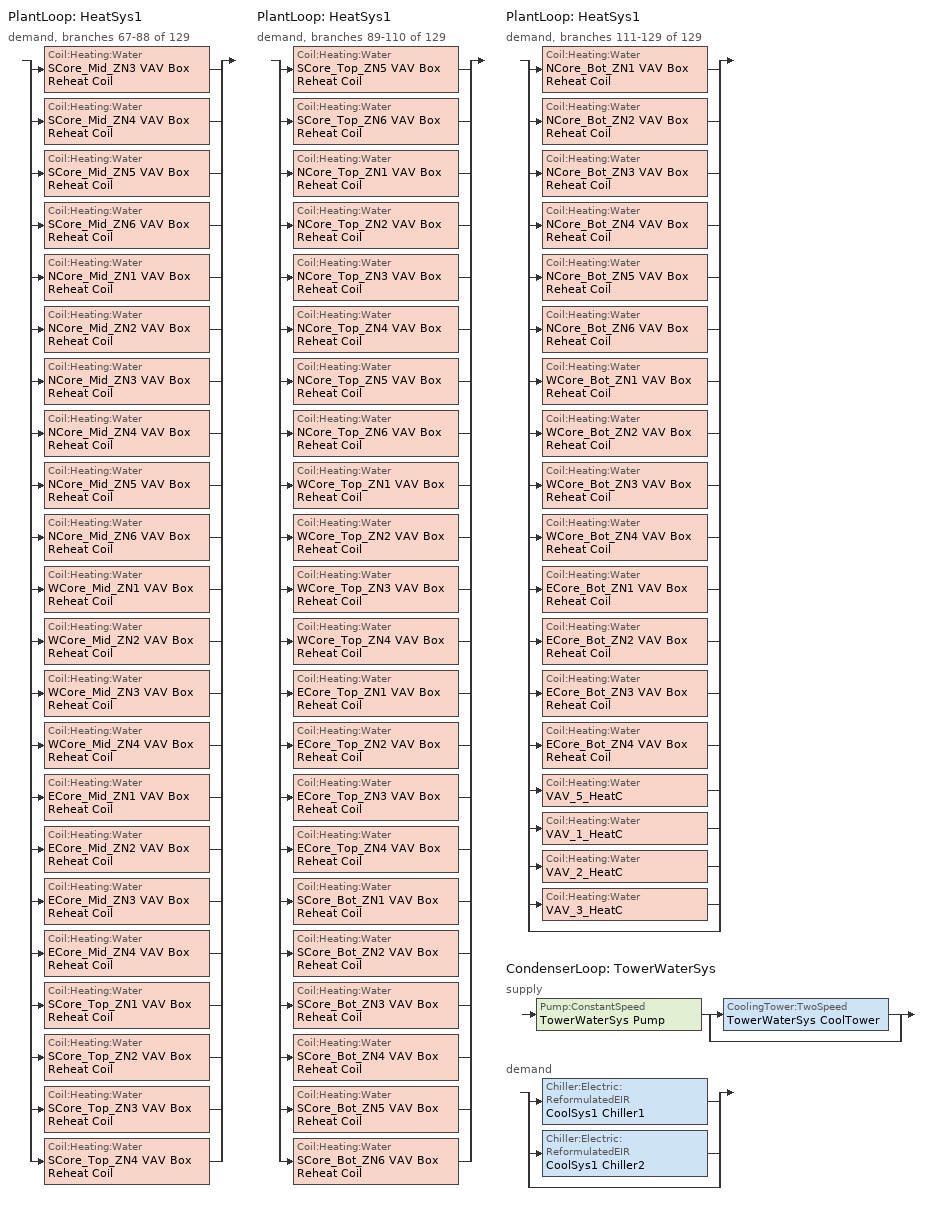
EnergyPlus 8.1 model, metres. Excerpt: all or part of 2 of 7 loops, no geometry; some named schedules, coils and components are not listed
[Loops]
PlantLoop 'HeatSys1'
 demand, branches 67-88 of 129: split
  | Coil:Heating:Water 'SCore_Mid_ZN3 VAV Box Reheat Coil'
  | Coil:Heating:Water 'SCore_Mid_ZN4 VAV Box Reheat Coil'
  | Coil:Heating:Water 'SCore_Mid_ZN5 VAV Box Reheat Coil'
  | Coil:Heating:Water 'SCore_Mid_ZN6 VAV Box Reheat Coil'
  | Coil:Heating:Water 'NCore_Mid_ZN1 VAV Box Reheat Coil'
  | Coil:Heating:Water 'NCore_Mid_ZN2 VAV Box Reheat Coil'
  | Coil:Heating:Water 'NCore_Mid_ZN3 VAV Box Reheat Coil'
  | Coil:Heating:Water 'NCore_Mid_ZN4 VAV Box Reheat Coil'
  | Coil:Heating:Water 'NCore_Mid_ZN5 VAV Box Reheat Coil'
  | Coil:Heating:Water 'NCore_Mid_ZN6 VAV Box Reheat Coil'
  | Coil:Heating:Water 'WCore_Mid_ZN1 VAV Box Reheat Coil'
  | Coil:Heating:Water 'WCore_Mid_ZN2 VAV Box Reheat Coil'
  | Coil:Heating:Water 'WCore_Mid_ZN3 VAV Box Reheat Coil'
  | Coil:Heating:Water 'WCore_Mid_ZN4 VAV Box Reheat Coil'
  | Coil:Heating:Water 'ECore_Mid_ZN1 VAV Box Reheat Coil'
  | Coil:Heating:Water 'ECore_Mid_ZN2 VAV Box Reheat Coil'
  | Coil:Heating:Water 'ECore_Mid_ZN3 VAV Box Reheat Coil'
  | Coil:Heating:Water 'ECore_Mid_ZN4 VAV Box Reheat Coil'
  | Coil:Heating:Water 'SCore_Top_ZN1 VAV Box Reheat Coil'
  | Coil:Heating:Water 'SCore_Top_ZN2 VAV Box Reheat Coil'
  | Coil:Heating:Water 'SCore_Top_ZN3 VAV Box Reheat Coil'
  | Coil:Heating:Water 'SCore_Top_ZN4 VAV Box Reheat Coil'
PlantLoop 'HeatSys1'
 demand, branches 89-110 of 129: split
  | Coil:Heating:Water 'SCore_Top_ZN5 VAV Box Reheat Coil'
  | Coil:Heating:Water 'SCore_Top_ZN6 VAV Box Reheat Coil'
  | Coil:Heating:Water 'NCore_Top_ZN1 VAV Box Reheat Coil'
  | Coil:Heating:Water 'NCore_Top_ZN2 VAV Box Reheat Coil'
  | Coil:Heating:Water 'NCore_Top_ZN3 VAV Box Reheat Coil'
  | Coil:Heating:Water 'NCore_Top_ZN4 VAV Box Reheat Coil'
  | Coil:Heating:Water 'NCore_Top_ZN5 VAV Box Reheat Coil'
  | Coil:Heating:Water 'NCore_Top_ZN6 VAV Box Reheat Coil'
  | Coil:Heating:Water 'WCore_Top_ZN1 VAV Box Reheat Coil'
  | Coil:Heating:Water 'WCore_Top_ZN2 VAV Box Reheat Coil'
  | Coil:Heating:Water 'WCore_Top_ZN3 VAV Box Reheat Coil'
  | Coil:Heating:Water 'WCore_Top_ZN4 VAV Box Reheat Coil'
  | Coil:Heating:Water 'ECore_Top_ZN1 VAV Box Reheat Coil'
  | Coil:Heating:Water 'ECore_Top_ZN2 VAV Box Reheat Coil'
  | Coil:Heating:Water 'ECore_Top_ZN3 VAV Box Reheat Coil'
  | Coil:Heating:Water 'ECore_Top_ZN4 VAV Box Reheat Coil'
  | Coil:Heating:Water 'SCore_Bot_ZN1 VAV Box Reheat Coil'
  | Coil:Heating:Water 'SCore_Bot_ZN2 VAV Box Reheat Coil'
  | Coil:Heating:Water 'SCore_Bot_ZN3 VAV Box Reheat Coil'
  | Coil:Heating:Water 'SCore_Bot_ZN4 VAV Box Reheat Coil'
  | Coil:Heating:Water 'SCore_Bot_ZN5 VAV Box Reheat Coil'
  | Coil:Heating:Water 'SCore_Bot_ZN6 VAV Box Reheat Coil'
PlantLoop 'HeatSys1'
 demand, branches 111-129 of 129: split
  | Coil:Heating:Water 'NCore_Bot_ZN1 VAV Box Reheat Coil'
  | Coil:Heating:Water 'NCore_Bot_ZN2 VAV Box Reheat Coil'
  | Coil:Heating:Water 'NCore_Bot_ZN3 VAV Box Reheat Coil'
  | Coil:Heating:Water 'NCore_Bot_ZN4 VAV Box Reheat Coil'
  | Coil:Heating:Water 'NCore_Bot_ZN5 VAV Box Reheat Coil'
  | Coil:Heating:Water 'NCore_Bot_ZN6 VAV Box Reheat Coil'
  | Coil:Heating:Water 'WCore_Bot_ZN1 VAV Box Reheat Coil'
  | Coil:Heating:Water 'WCore_Bot_ZN2 VAV Box Reheat Coil'
  | Coil:Heating:Water 'WCore_Bot_ZN3 VAV Box Reheat Coil'
  | Coil:Heating:Water 'WCore_Bot_ZN4 VAV Box Reheat Coil'
  | Coil:Heating:Water 'ECore_Bot_ZN1 VAV Box Reheat Coil'
  | Coil:Heating:Water 'ECore_Bot_ZN2 VAV Box Reheat Coil'
  | Coil:Heating:Water 'ECore_Bot_ZN3 VAV Box Reheat Coil'
  | Coil:Heating:Water 'ECore_Bot_ZN4 VAV Box Reheat Coil'
  | Coil:Heating:Water 'VAV_5_HeatC'
  | Coil:Heating:Water 'VAV_1_HeatC'
  | Coil:Heating:Water 'VAV_2_HeatC'
  | Coil:Heating:Water 'VAV_3_HeatC'
  | bypass
CondenserLoop 'TowerWaterSys'
 supply: Pump:ConstantSpeed 'TowerWaterSys Pump' > split
  | CoolingTower:TwoSpeed 'TowerWaterSys CoolTower'
  | bypass
 demand: split
  | Chiller:Electric:ReformulatedEIR 'CoolSys1 Chiller1'
  | Chiller:Electric:ReformulatedEIR 'CoolSys1 Chiller2'
  | bypass
[SurfaceProperty:SolarIncidentInside]
Name | Surface | Construction | Inside Surface Incident Sun Solar Radiation Schedule
WExt_Mid_ZN4_IntWallE_SolarIncident | WExt_Mid_ZN4_IntWallE | int_wall | WExt_IntWallE_SolRadSched
WExt_Mid_ZN4_floor_SolarIncident | WExt_Mid_ZN4_floor | int_slab_floor | WExt_Floor_SolRadSched
WExt_Mid_ZN4_wall_SolarIncident | WExt_Mid_ZN4_wall | T24NRWallMetalFrame | WExt_Wall_SolRadSched
WExt_Mid_ZN3_ceiling_SolarIncident | WExt_Mid_ZN3_ceiling | DropCeiling | WExt_Ceiling_SolRadSched
WExt_Mid_ZN3_IntWallS_SolarIncident | WExt_Mid_ZN3_IntWallS | int_wall | WExt_IntWallS_SolRadSched
WExt_Mid_ZN3_IntWallN_SolarIncident | WExt_Mid_ZN3_IntWallN | int_wall | WExt_IntWallN_SolRadSched
WExt_Mid_ZN3_IntWallE_SolarIncident | WExt_Mid_ZN3_IntWallE | int_wall | WExt_IntWallE_SolRadSched
WExt_Mid_ZN3_floor_SolarIncident | WExt_Mid_ZN3_floor | int_slab_floor | WExt_Floor_SolRadSched
WExt_Mid_ZN3_wall_SolarIncident | WExt_Mid_ZN3_wall | T24NRWallMetalFrame | WExt_Wall_SolRadSched
WExt_Mid_ZN2_ceiling_SolarIncident | WExt_Mid_ZN2_ceiling | DropCeiling | WExt_Ceiling_SolRadSched
WExt_Mid_ZN2_IntWallS_SolarIncident | WExt_Mid_ZN2_IntWallS | int_wall | WExt_IntWallS_SolRadSched
WExt_Mid_ZN2_IntWallN_SolarIncident | WExt_Mid_ZN2_IntWallN | int_wall | WExt_IntWallN_SolRadSched
WExt_Mid_ZN2_IntWallE_SolarIncident | WExt_Mid_ZN2_IntWallE | int_wall | WExt_IntWallE_SolRadSched
WExt_Mid_ZN2_floor_SolarIncident | WExt_Mid_ZN2_floor | int_slab_floor | WExt_Floor_SolRadSched
WExt_Mid_ZN2_wall_SolarIncident | WExt_Mid_ZN2_wall | T24NRWallMetalFrame | WExt_Wall_SolRadSched
NCore_Mid_ZN4_floor_SolarIncident | NCore_Mid_ZN4_floor | int_slab_floor | NCore_Floor_SolRadSched
NCore_Mid_ZN4_ceiling_SolarIncident | NCore_Mid_ZN4_ceiling | DropCeiling | NCore_Ceiling_SolRadSched
NCore_Mid_ZN4_IntWallN_SolarIncident | NCore_Mid_ZN4_IntWallN | int_wall | NCore_IntWallN_SolRadSched
NCore_Mid_ZN4_IntWallE_SolarIncident | NCore_Mid_ZN4_IntWallE | int_wall | NCore_IntWallE_SolRadSched
NCore_Mid_ZN4_IntWallS_SolarIncident | NCore_Mid_ZN4_IntWallS | int_wall | NCore_IntWallS_SolRadSched
NCore_Mid_ZN4_IntWallW_SolarIncident | NCore_Mid_ZN4_IntWallW | int_wall | NCore_IntWallW_SolRadSched
NExt_Mid_ZN4_ceiling_SolarIncident | NExt_Mid_ZN4_ceiling | DropCeiling | NExt_Ceiling_SolRadSched
NExt_Mid_ZN4_IntWallW_SolarIncident | NExt_Mid_ZN4_IntWallW | int_wall | NExt_IntWallW_SolRadSched
NExt_Mid_ZN4_IntWallE_SolarIncident | NExt_Mid_ZN4_IntWallE | int_wall | NExt_IntWallE_SolRadSched
NExt_Mid_ZN4_IntWallS_SolarIncident | NExt_Mid_ZN4_IntWallS | int_wall | NExt_IntWallS_SolRadSched
NExt_Mid_ZN4_floor_SolarIncident | NExt_Mid_ZN4_floor | int_slab_floor | NExt_Floor_SolRadSched
NExt_Mid_ZN4_wall_SolarIncident | NExt_Mid_ZN4_wall | T24NRWallMetalFrame | NExt_Wall_SolRadSched
NCore_Mid_ZN3_floor_SolarIncident | NCore_Mid_ZN3_floor | int_slab_floor | NCore_Floor_SolRadSched
NCore_Mid_ZN3_ceiling_SolarIncident | NCore_Mid_ZN3_ceiling | DropCeiling | NCore_Ceiling_SolRadSched
NCore_Mid_ZN3_IntWallN_SolarIncident | NCore_Mid_ZN3_IntWallN | int_wall | NCore_IntWallN_SolRadSched
NCore_Mid_ZN3_IntWallE_SolarIncident | NCore_Mid_ZN3_IntWallE | int_wall | NCore_IntWallE_SolRadSched
NCore_Mid_ZN3_IntWallS_SolarIncident | NCore_Mid_ZN3_IntWallS | int_wall | NCore_IntWallS_SolRadSched
NCore_Mid_ZN3_IntWallW_SolarIncident | NCore_Mid_ZN3_IntWallW | int_wall | NCore_IntWallW_SolRadSched
NExt_Mid_ZN2_ceiling_SolarIncident | NExt_Mid_ZN2_ceiling | DropCeiling | NExt_Ceiling_SolRadSched
NExt_Mid_ZN2_IntWallW_SolarIncident | NExt_Mid_ZN2_IntWallW | int_wall | NExt_IntWallW_SolRadSched
NExt_Mid_ZN2_IntWallE_SolarIncident | NExt_Mid_ZN2_IntWallE | int_wall | NExt_IntWallE_SolRadSched
NExt_Mid_ZN2_IntWallS_SolarIncident | NExt_Mid_ZN2_IntWallS | int_wall | NExt_IntWallS_SolRadSched
NExt_Mid_ZN2_floor_SolarIncident | NExt_Mid_ZN2_floor | int_slab_floor | NExt_Floor_SolRadSched
NExt_Mid_ZN2_wall_SolarIncident | NExt_Mid_ZN2_wall | T24NRWallMetalFrame | NExt_Wall_SolRadSched
NCore_Mid_ZN6_floor_SolarIncident | NCore_Mid_ZN6_floor | int_slab_floor | NCore_Floor_SolRadSched
NCore_Mid_ZN6_ceiling_SolarIncident | NCore_Mid_ZN6_ceiling | DropCeiling | NCore_Ceiling_SolRadSched
NCore_Mid_ZN6_IntWallN_SolarIncident | NCore_Mid_ZN6_IntWallN | int_wall | NCore_IntWallN_SolRadSched
NCore_Mid_ZN6_IntWallE_SolarIncident | NCore_Mid_ZN6_IntWallE | int_wall | NCore_IntWallE_SolRadSched
NCore_Mid_ZN6_IntWallS_SolarIncident | NCore_Mid_ZN6_IntWallS | int_wall | NCore_IntWallS_SolRadSched
NCore_Mid_ZN6_IntWallW_SolarIncident | NCore_Mid_ZN6_IntWallW | int_wall | NCore_IntWallW_SolRadSched
NCore_Mid_ZN2_floor_SolarIncident | NCore_Mid_ZN2_floor | int_slab_floor | NCore_Floor_SolRadSched
NCore_Mid_ZN2_ceiling_SolarIncident | NCore_Mid_ZN2_ceiling | DropCeiling | NCore_Ceiling_SolRadSched
NCore_Mid_ZN2_IntWallN_SolarIncident | NCore_Mid_ZN2_IntWallN | int_wall | NCore_IntWallN_SolRadSched
NCore_Mid_ZN2_IntWallE_SolarIncident | NCore_Mid_ZN2_IntWallE | int_wall | NCore_IntWallE_SolRadSched
NCore_Mid_ZN2_IntWallS_SolarIncident | NCore_Mid_ZN2_IntWallS | int_wall | NCore_IntWallS_SolRadSched
NCore_Mid_ZN2_IntWallW_SolarIncident | NCore_Mid_ZN2_IntWallW | int_wall | NCore_IntWallW_SolRadSched
NCore_Mid_ZN1_floor_SolarIncident | NCore_Mid_ZN1_floor | int_slab_floor | NCore_Floor_SolRadSched
NCore_Mid_ZN1_ceiling_SolarIncident | NCore_Mid_ZN1_ceiling | DropCeiling | NCore_Ceiling_SolRadSched
NCore_Mid_ZN1_IntWallN_SolarIncident | NCore_Mid_ZN1_IntWallN | int_wall | NCore_IntWallN_SolRadSched
NCore_Mid_ZN1_IntWallE_SolarIncident | NCore_Mid_ZN1_IntWallE | int_wall | NCore_IntWallE_SolRadSched
NCore_Mid_ZN1_IntWallS_SolarIncident | NCore_Mid_ZN1_IntWallS | int_wall | NCore_IntWallS_SolRadSched
NCore_Mid_ZN1_IntWallW_SolarIncident | NCore_Mid_ZN1_IntWallW | int_wall | NCore_IntWallW_SolRadSched
NCore_Mid_ZN5_floor_SolarIncident | NCore_Mid_ZN5_floor | int_slab_floor | NCore_Floor_SolRadSched
NCore_Mid_ZN5_ceiling_SolarIncident | NCore_Mid_ZN5_ceiling | DropCeiling | NCore_Ceiling_SolRadSched
NCore_Mid_ZN5_IntWallN_SolarIncident | NCore_Mid_ZN5_IntWallN | int_wall | NCore_IntWallN_SolRadSched
NCore_Mid_ZN5_IntWallE_SolarIncident | NCore_Mid_ZN5_IntWallE | int_wall | NCore_IntWallE_SolRadSched
NCore_Mid_ZN5_IntWallS_SolarIncident | NCore_Mid_ZN5_IntWallS | int_wall | NCore_IntWallS_SolRadSched
NCore_Mid_ZN5_IntWallW_SolarIncident | NCore_Mid_ZN5_IntWallW | int_wall | NCore_IntWallW_SolRadSched
NExt_Mid_ZN3_ceiling_SolarIncident | NExt_Mid_ZN3_ceiling | DropCeiling | NExt_Ceiling_SolRadSched
NExt_Mid_ZN3_IntWallW_SolarIncident | NExt_Mid_ZN3_IntWallW | int_wall | NExt_IntWallW_SolRadSched
NExt_Mid_ZN3_IntWallE_SolarIncident | NExt_Mid_ZN3_IntWallE | int_wall | NExt_IntWallE_SolRadSched
NExt_Mid_ZN3_IntWallS_SolarIncident | NExt_Mid_ZN3_IntWallS | int_wall | NExt_IntWallS_SolRadSched
NExt_Mid_ZN3_floor_SolarIncident | NExt_Mid_ZN3_floor | int_slab_floor | NExt_Floor_SolRadSched
NExt_Mid_ZN3_wall_SolarIncident | NExt_Mid_ZN3_wall | T24NRWallMetalFrame | NExt_Wall_SolRadSched
NExt_Mid_ZN5_ceiling_SolarIncident | NExt_Mid_ZN5_ceiling | DropCeiling | NExt_Ceiling_SolRadSched
NExt_Mid_ZN5_IntWallW_SolarIncident | NExt_Mid_ZN5_IntWallW | int_wall | NExt_IntWallW_SolRadSched
NExt_Mid_ZN5_IntWallE_SolarIncident | NExt_Mid_ZN5_IntWallE | int_wall | NExt_IntWallE_SolRadSched
NExt_Mid_ZN5_IntWallS_SolarIncident | NExt_Mid_ZN5_IntWallS | int_wall | NExt_IntWallS_SolRadSched
NExt_Mid_ZN5_floor_SolarIncident | NExt_Mid_ZN5_floor | int_slab_floor | NExt_Floor_SolRadSched
NExt_Mid_ZN5_wall_SolarIncident | NExt_Mid_ZN5_wall | T24NRWallMetalFrame | NExt_Wall_SolRadSched
NExt_Mid_ZN6_ceiling_SolarIncident | NExt_Mid_ZN6_ceiling | DropCeiling | NExt_Ceiling_SolRadSched
NExt_Mid_ZN6_IntWallW_SolarIncident | NExt_Mid_ZN6_IntWallW | int_wall | NExt_IntWallW_SolRadSched
NExt_Mid_ZN6_IntWallE_SolarIncident | NExt_Mid_ZN6_IntWallE | int_wall | NExt_IntWallE_SolRadSched
NExt_Mid_ZN6_IntWallS_SolarIncident | NExt_Mid_ZN6_IntWallS | int_wall | NExt_IntWallS_SolRadSched
NExt_Mid_ZN6_floor_SolarIncident | NExt_Mid_ZN6_floor | int_slab_floor | NExt_Floor_SolRadSched
NExt_Mid_ZN6_wall_SolarIncident | NExt_Mid_ZN6_wall | T24NRWallMetalFrame | NExt_Wall_SolRadSched
NExt_Mid_ZN1_ceiling_SolarIncident | NExt_Mid_ZN1_ceiling | DropCeiling | NExt_Ceiling_SolRadSched
NExt_Mid_ZN1_IntWallW_SolarIncident | NExt_Mid_ZN1_IntWallW | int_wall | NExt_IntWallW_SolRadSched
NExt_Mid_ZN1_IntWallE_SolarIncident | NExt_Mid_ZN1_IntWallE | int_wall | NExt_IntWallE_SolRadSched
NExt_Mid_ZN1_IntWallS_SolarIncident | NExt_Mid_ZN1_IntWallS | int_wall | NExt_IntWallS_SolRadSched
NExt_Mid_ZN1_floor_SolarIncident | NExt_Mid_ZN1_floor | int_slab_floor | NExt_Floor_SolRadSched
NExt_Mid_ZN1_wall_SolarIncident | NExt_Mid_ZN1_wall | T24NRWallMetalFrame | NExt_Wall_SolRadSched
WExt_Bot_ZN1_ceiling_SolarIncident | WExt_Bot_ZN1_ceiling | DropCeiling | WExt_Ceiling_SolRadSched
WExt_Bot_ZN1_IntWallS_SolarIncident | WExt_Bot_ZN1_IntWallS | int_wall | WExt_IntWallS_SolRadSched
WExt_Bot_ZN1_IntWallN_SolarIncident | WExt_Bot_ZN1_IntWallN | int_wall | WExt_IntWallN_SolRadSched
WExt_Bot_ZN1_IntWallE_SolarIncident | WExt_Bot_ZN1_IntWallE | int_wall | WExt_IntWallE_SolRadSched
WExt_Bot_ZN1_floor_SolarIncident | WExt_Bot_ZN1_floor | int_slab_floor | WExt_Floor_SolRadSched
WExt_Bot_ZN1_wall_SolarIncident | WExt_Bot_ZN1_wall | T24NRWallMetalFrame | WExt_Wall_SolRadSched
WCore_Bot_ZN3_floor_SolarIncident | WCore_Bot_ZN3_floor | int_slab_floor | WCore_Floor_SolRadSched
WCore_Bot_ZN3_ceiling_SolarIncident | WCore_Bot_ZN3_ceiling | DropCeiling | WCore_Ceiling_SolRadSched
WCore_Bot_ZN3_IntWallW_SolarIncident | WCore_Bot_ZN3_IntWallW | int_wall | WCore_IntWallW_SolRadSched
WCore_Bot_ZN3_IntWallN_SolarIncident | WCore_Bot_ZN3_IntWallN | int_wall | WCore_IntWallN_SolRadSched
WCore_Bot_ZN3_IntWallE_SolarIncident | WCore_Bot_ZN3_IntWallE | int_wall | WCore_IntWallE_SolRadSched
WCore_Bot_ZN3_IntWallS_SolarIncident | WCore_Bot_ZN3_IntWallS | int_wall | WCore_IntWallS_SolRadSched
WCore_Bot_ZN1_floor_SolarIncident | WCore_Bot_ZN1_floor | int_slab_floor | WCore_Floor_SolRadSched
WCore_Bot_ZN1_ceiling_SolarIncident | WCore_Bot_ZN1_ceiling | DropCeiling | WCore_Ceiling_SolRadSched
WCore_Bot_ZN1_IntWallW_SolarIncident | WCore_Bot_ZN1_IntWallW | int_wall | WCore_IntWallW_SolRadSched
WCore_Bot_ZN1_IntWallN_SolarIncident | WCore_Bot_ZN1_IntWallN | int_wall | WCore_IntWallN_SolRadSched
WCore_Bot_ZN1_IntWallE_SolarIncident | WCore_Bot_ZN1_IntWallE | int_wall | WCore_IntWallE_SolRadSched
WCore_Bot_ZN1_IntWallS_SolarIncident | WCore_Bot_ZN1_IntWallS | int_wall | WCore_IntWallS_SolRadSched
ECore_Bot_ZN1_floor_SolarIncident | ECore_Bot_ZN1_floor | int_slab_floor | ECore_Floor_SolRadSched
ECore_Bot_ZN1_ceiling_SolarIncident | ECore_Bot_ZN1_ceiling | DropCeiling | ECore_Ceiling_SolRadSched
ECore_Bot_ZN1_IntWallE_SolarIncident | ECore_Bot_ZN1_IntWallE | int_wall | ECore_IntWallE_SolRadSched
ECore_Bot_ZN1_IntWallS_SolarIncident | ECore_Bot_ZN1_IntWallS | int_wall | ECore_IntWallS_SolRadSched
ECore_Bot_ZN1_IntWallW_SolarIncident | ECore_Bot_ZN1_IntWallW | int_wall | ECore_IntWallW_SolRadSched
ECore_Bot_ZN1_IntWallN_SolarIncident | ECore_Bot_ZN1_IntWallN | int_wall | ECore_IntWallN_SolRadSched
ECore_Bot_ZN4_floor_SolarIncident | ECore_Bot_ZN4_floor | int_slab_floor | ECore_Floor_SolRadSched
ECore_Bot_ZN4_ceiling_SolarIncident | ECore_Bot_ZN4_ceiling | DropCeiling | ECore_Ceiling_SolRadSched
ECore_Bot_ZN4_IntWallE_SolarIncident | ECore_Bot_ZN4_IntWallE | int_wall | ECore_IntWallE_SolRadSched
ECore_Bot_ZN4_IntWallS_SolarIncident | ECore_Bot_ZN4_IntWallS | int_wall | ECore_IntWallS_SolRadSched
ECore_Bot_ZN4_IntWallW_SolarIncident | ECore_Bot_ZN4_IntWallW | int_wall | ECore_IntWallW_SolRadSched
ECore_Bot_ZN4_IntWallN_SolarIncident | ECore_Bot_ZN4_IntWallN | int_wall | ECore_IntWallN_SolRadSched
EExt_Bot_ZN2_ceiling_SolarIncident | EExt_Bot_ZN2_ceiling | DropCeiling | EExt_Ceiling_SolRadSched
EExt_Bot_ZN2_IntWallN_SolarIncident | EExt_Bot_ZN2_IntWallN | int_wall | EExt_IntWallN_SolRadSched
EExt_Bot_ZN2_IntWallS_SolarIncident | EExt_Bot_ZN2_IntWallS | int_wall | EExt_IntWallS_SolRadSched
EExt_Bot_ZN2_IntWallW_SolarIncident | EExt_Bot_ZN2_IntWallW | int_wall | EExt_IntWallW_SolRadSched
EExt_Bot_ZN2_floor_SolarIncident | EExt_Bot_ZN2_floor | int_slab_floor | EExt_Floor_SolRadSched
EExt_Bot_ZN2_wall_SolarIncident | EExt_Bot_ZN2_wall | T24NRWallMetalFrame | EExt_Wall_SolRadSched
EExt_Bot_ZN4_ceiling_SolarIncident | EExt_Bot_ZN4_ceiling | DropCeiling | EExt_Ceiling_SolRadSched
EExt_Bot_ZN4_IntWallN_SolarIncident | EExt_Bot_ZN4_IntWallN | int_wall | EExt_IntWallN_SolRadSched
EExt_Bot_ZN4_IntWallS_SolarIncident | EExt_Bot_ZN4_IntWallS | int_wall | EExt_IntWallS_SolRadSched
EExt_Bot_ZN4_IntWallW_SolarIncident | EExt_Bot_ZN4_IntWallW | int_wall | EExt_IntWallW_SolRadSched
EExt_Bot_ZN4_floor_SolarIncident | EExt_Bot_ZN4_floor | int_slab_floor | EExt_Floor_SolRadSched
EExt_Bot_ZN4_wall_SolarIncident | EExt_Bot_ZN4_wall | T24NRWallMetalFrame | EExt_Wall_SolRadSched
EExt_Bot_ZN3_ceiling_SolarIncident | EExt_Bot_ZN3_ceiling | DropCeiling | EExt_Ceiling_SolRadSched
EExt_Bot_ZN3_IntWallN_SolarIncident | EExt_Bot_ZN3_IntWallN | int_wall | EExt_IntWallN_SolRadSched
EExt_Bot_ZN3_IntWallS_SolarIncident | EExt_Bot_ZN3_IntWallS | int_wall | EExt_IntWallS_SolRadSched
EExt_Bot_ZN3_IntWallW_SolarIncident | EExt_Bot_ZN3_IntWallW | int_wall | EExt_IntWallW_SolRadSched
EExt_Bot_ZN3_floor_SolarIncident | EExt_Bot_ZN3_floor | int_slab_floor | EExt_Floor_SolRadSched
EExt_Bot_ZN3_wall_SolarIncident | EExt_Bot_ZN3_wall | T24NRWallMetalFrame | EExt_Wall_SolRadSched
EExt_Bot_ZN1_ceiling_SolarIncident | EExt_Bot_ZN1_ceiling | DropCeiling | EExt_Ceiling_SolRadSched
EExt_Bot_ZN1_IntWallN_SolarIncident | EExt_Bot_ZN1_IntWallN | int_wall | EExt_IntWallN_SolRadSched
EExt_Bot_ZN1_IntWallS_SolarIncident | EExt_Bot_ZN1_IntWallS | int_wall | EExt_IntWallS_SolRadSched
EExt_Bot_ZN1_IntWallW_SolarIncident | EExt_Bot_ZN1_IntWallW | int_wall | EExt_IntWallW_SolRadSched
EExt_Bot_ZN1_floor_SolarIncident | EExt_Bot_ZN1_floor | int_slab_floor | EExt_Floor_SolRadSched
EExt_Bot_ZN1_wall_SolarIncident | EExt_Bot_ZN1_wall | T24NRWallMetalFrame | EExt_Wall_SolRadSched
SExt_Bot_ZN6_ceiling_SolarIncident | SExt_Bot_ZN6_ceiling | DropCeiling | SExt_Ceiling_SolRadSched
SExt_Bot_ZN6_IntWallE_SolarIncident | SExt_Bot_ZN6_IntWallE | int_wall | SExt_IntWallE_SolRadSched
SExt_Bot_ZN6_IntWallW_SolarIncident | SExt_Bot_ZN6_IntWallW | int_wall | SExt_IntWallW_SolRadSched
SExt_Bot_ZN6_IntWallN_SolarIncident | SExt_Bot_ZN6_IntWallN | int_wall | SExt_IntWallN_SolRadSched
SExt_Bot_ZN6_floor_SolarIncident | SExt_Bot_ZN6_floor | int_slab_floor | SExt_floor_SolRadSched
SExt_Bot_ZN6_wall_SolarIncident | SExt_Bot_ZN6_wall | T24NRWallMetalFrame | SExt_Wall_SolRadSched
SExt_Bot_ZN4_ceiling_SolarIncident | SExt_Bot_ZN4_ceiling | DropCeiling | SExt_Ceiling_SolRadSched
SExt_Bot_ZN4_IntWallE_SolarIncident | SExt_Bot_ZN4_IntWallE | int_wall | SExt_IntWallE_SolRadSched
SExt_Bot_ZN4_IntWallW_SolarIncident | SExt_Bot_ZN4_IntWallW | int_wall | SExt_IntWallW_SolRadSched
SExt_Bot_ZN4_IntWallN_SolarIncident | SExt_Bot_ZN4_IntWallN | int_wall | SExt_IntWallN_SolRadSched
SExt_Bot_ZN4_floor_SolarIncident | SExt_Bot_ZN4_floor | int_slab_floor | SExt_floor_SolRadSched
SExt_Bot_ZN4_wall_SolarIncident | SExt_Bot_ZN4_wall | T24NRWallMetalFrame | SExt_Wall_SolRadSched
SCore_Bot_ZN4_floor_SolarIncident | SCore_Bot_ZN4_floor | int_slab_floor | SCore_Floor_SolRadSched
SCore_Bot_ZN4_ceiling_SolarIncident | SCore_Bot_ZN4_ceiling | DropCeiling | SCore_Ceiling_SolRadSched
SCore_Bot_ZN4_IntWallS_SolarIncident | SCore_Bot_ZN4_IntWallS | int_wall | SCore_IntWallS_SolRadSched
SCore_Bot_ZN4_IntWallW_SolarIncident | SCore_Bot_ZN4_IntWallW | int_wall | SCore_IntWallW_SolRadSched
SCore_Bot_ZN4_IntWallN_SolarIncident | SCore_Bot_ZN4_IntWallN | int_wall | SCore_IntWallN_SolRadSched
SCore_Bot_ZN4_IntWallE_SolarIncident | SCore_Bot_ZN4_IntWallE | int_wall | SCore_IntWallE_SolRadSched
SCore_Bot_ZN2_floor_SolarIncident | SCore_Bot_ZN2_floor | int_slab_floor | SCore_Floor_SolRadSched
SCore_Bot_ZN2_ceiling_SolarIncident | SCore_Bot_ZN2_ceiling | DropCeiling | SCore_Ceiling_SolRadSched
SCore_Bot_ZN2_IntWallS_SolarIncident | SCore_Bot_ZN2_IntWallS | int_wall | SCore_IntWallS_SolRadSched
SCore_Bot_ZN2_IntWallW_SolarIncident | SCore_Bot_ZN2_IntWallW | int_wall | SCore_IntWallW_SolRadSched
SCore_Bot_ZN2_IntWallN_SolarIncident | SCore_Bot_ZN2_IntWallN | int_wall | SCore_IntWallN_SolRadSched
SCore_Bot_ZN2_IntWallE_SolarIncident | SCore_Bot_ZN2_IntWallE | int_wall | SCore_IntWallE_SolRadSched
SCore_Bot_ZN5_floor_SolarIncident | SCore_Bot_ZN5_floor | int_slab_floor | SCore_Floor_SolRadSched
SCore_Bot_ZN5_ceiling_SolarIncident | SCore_Bot_ZN5_ceiling | DropCeiling | SCore_Ceiling_SolRadSched
SCore_Bot_ZN5_IntWallS_SolarIncident | SCore_Bot_ZN5_IntWallS | int_wall | SCore_IntWallS_SolRadSched
SCore_Bot_ZN5_IntWallW_SolarIncident | SCore_Bot_ZN5_IntWallW | int_wall | SCore_IntWallW_SolRadSched
SCore_Bot_ZN5_IntWallN_SolarIncident | SCore_Bot_ZN5_IntWallN | int_wall | SCore_IntWallN_SolRadSched
SCore_Bot_ZN5_IntWallE_SolarIncident | SCore_Bot_ZN5_IntWallE | int_wall | SCore_IntWallE_SolRadSched
SCore_Bot_ZN3_floor_SolarIncident | SCore_Bot_ZN3_floor | int_slab_floor | SCore_Floor_SolRadSched
SCore_Bot_ZN3_ceiling_SolarIncident | SCore_Bot_ZN3_ceiling | DropCeiling | SCore_Ceiling_SolRadSched
SCore_Bot_ZN3_IntWallS_SolarIncident | SCore_Bot_ZN3_IntWallS | int_wall | SCore_IntWallS_SolRadSched
SCore_Bot_ZN3_IntWallW_SolarIncident | SCore_Bot_ZN3_IntWallW | int_wall | SCore_IntWallW_SolRadSched
SCore_Bot_ZN3_IntWallN_SolarIncident | SCore_Bot_ZN3_IntWallN | int_wall | SCore_IntWallN_SolRadSched
SCore_Bot_ZN3_IntWallE_SolarIncident | SCore_Bot_ZN3_IntWallE | int_wall | SCore_IntWallE_SolRadSched
SCore_Bot_ZN6_floor_SolarIncident | SCore_Bot_ZN6_floor | int_slab_floor | SCore_Floor_SolRadSched
SCore_Bot_ZN6_ceiling_SolarIncident | SCore_Bot_ZN6_ceiling | DropCeiling | SCore_Ceiling_SolRadSched
SCore_Bot_ZN6_IntWallS_SolarIncident | SCore_Bot_ZN6_IntWallS | int_wall | SCore_IntWallS_SolRadSched
SCore_Bot_ZN6_IntWallW_SolarIncident | SCore_Bot_ZN6_IntWallW | int_wall | SCore_IntWallW_SolRadSched
SCore_Bot_ZN6_IntWallN_SolarIncident | SCore_Bot_ZN6_IntWallN | int_wall | SCore_IntWallN_SolRadSched
SCore_Bot_ZN6_IntWallE_SolarIncident | SCore_Bot_ZN6_IntWallE | int_wall | SCore_IntWallE_SolRadSched
SExt_Bot_ZN3_ceiling_SolarIncident | SExt_Bot_ZN3_ceiling | DropCeiling | SExt_Ceiling_SolRadSched
SExt_Bot_ZN3_IntWallE_SolarIncident | SExt_Bot_ZN3_IntWallE | int_wall | SExt_IntWallE_SolRadSched
SExt_Bot_ZN3_IntWallW_SolarIncident | SExt_Bot_ZN3_IntWallW | int_wall | SExt_IntWallW_SolRadSched
SExt_Bot_ZN3_IntWallN_SolarIncident | SExt_Bot_ZN3_IntWallN | int_wall | SExt_IntWallN_SolRadSched
SExt_Bot_ZN3_floor_SolarIncident | SExt_Bot_ZN3_floor | int_slab_floor | SExt_floor_SolRadSched
SExt_Bot_ZN3_wall_SolarIncident | SExt_Bot_ZN3_wall | T24NRWallMetalFrame | SExt_Wall_SolRadSched
NExt_Bot_ZN5_ceiling_SolarIncident | NExt_Bot_ZN5_ceiling | DropCeiling | NExt_Ceiling_SolRadSched
NExt_Bot_ZN5_IntWallW_SolarIncident | NExt_Bot_ZN5_IntWallW | int_wall | NExt_IntWallW_SolRadSched
NExt_Bot_ZN5_IntWallE_SolarIncident | NExt_Bot_ZN5_IntWallE | int_wall | NExt_IntWallE_SolRadSched
NExt_Bot_ZN5_IntWallS_SolarIncident | NExt_Bot_ZN5_IntWallS | int_wall | NExt_IntWallS_SolRadSched
NExt_Bot_ZN5_floor_SolarIncident | NExt_Bot_ZN5_floor | int_slab_floor | NExt_Floor_SolRadSched
NExt_Bot_ZN5_wall_SolarIncident | NExt_Bot_ZN5_wall | T24NRWallMetalFrame | NExt_Wall_SolRadSched
NExt_Bot_ZN6_ceiling_SolarIncident | NExt_Bot_ZN6_ceiling | DropCeiling | NExt_Ceiling_SolRadSched
NExt_Bot_ZN6_IntWallW_SolarIncident | NExt_Bot_ZN6_IntWallW | int_wall | NExt_IntWallW_SolRadSched
NExt_Bot_ZN6_IntWallE_SolarIncident | NExt_Bot_ZN6_IntWallE | int_wall | NExt_IntWallE_SolRadSched
NExt_Bot_ZN6_IntWallS_SolarIncident | NExt_Bot_ZN6_IntWallS | int_wall | NExt_IntWallS_SolRadSched
NExt_Bot_ZN6_floor_SolarIncident | NExt_Bot_ZN6_floor | int_slab_floor | NExt_Floor_SolRadSched
NExt_Bot_ZN6_wall_SolarIncident | NExt_Bot_ZN6_wall | T24NRWallMetalFrame | NExt_Wall_SolRadSched
NExt_Bot_ZN1_ceiling_SolarIncident | NExt_Bot_ZN1_ceiling | DropCeiling | NExt_Ceiling_SolRadSched
NExt_Bot_ZN1_IntWallW_SolarIncident | NExt_Bot_ZN1_IntWallW | int_wall | NExt_IntWallW_SolRadSched
NExt_Bot_ZN1_IntWallE_SolarIncident | NExt_Bot_ZN1_IntWallE | int_wall | NExt_IntWallE_SolRadSched
NExt_Bot_ZN1_IntWallS_SolarIncident | NExt_Bot_ZN1_IntWallS | int_wall | NExt_IntWallS_SolRadSched
NExt_Bot_ZN1_floor_SolarIncident | NExt_Bot_ZN1_floor | int_slab_floor | NExt_Floor_SolRadSched
NExt_Bot_ZN1_wall_SolarIncident | NExt_Bot_ZN1_wall | T24NRWallMetalFrame | NExt_Wall_SolRadSched
NCore_Bot_ZN4_floor_SolarIncident | NCore_Bot_ZN4_floor | int_slab_floor | NCore_Floor_SolRadSched
NCore_Bot_ZN4_ceiling_SolarIncident | NCore_Bot_ZN4_ceiling | DropCeiling | NCore_Ceiling_SolRadSched
NCore_Bot_ZN4_IntWallN_SolarIncident | NCore_Bot_ZN4_IntWallN | int_wall | NCore_IntWallN_SolRadSched
NCore_Bot_ZN4_IntWallE_SolarIncident | NCore_Bot_ZN4_IntWallE | int_wall | NCore_IntWallE_SolRadSched
NCore_Bot_ZN4_IntWallS_SolarIncident | NCore_Bot_ZN4_IntWallS | int_wall | NCore_IntWallS_SolRadSched
NCore_Bot_ZN4_IntWallW_SolarIncident | NCore_Bot_ZN4_IntWallW | int_wall | NCore_IntWallW_SolRadSched
NExt_Bot_ZN4_ceiling_SolarIncident | NExt_Bot_ZN4_ceiling | DropCeiling | NExt_Ceiling_SolRadSched
NExt_Bot_ZN4_IntWallW_SolarIncident | NExt_Bot_ZN4_IntWallW | int_wall | NExt_IntWallW_SolRadSched
NExt_Bot_ZN4_IntWallE_SolarIncident | NExt_Bot_ZN4_IntWallE | int_wall | NExt_IntWallE_SolRadSched
NExt_Bot_ZN4_IntWallS_SolarIncident | NExt_Bot_ZN4_IntWallS | int_wall | NExt_IntWallS_SolRadSched
NExt_Bot_ZN4_floor_SolarIncident | NExt_Bot_ZN4_floor | int_slab_floor | NExt_Floor_SolRadSched
NExt_Bot_ZN4_wall_SolarIncident | NExt_Bot_ZN4_wall | T24NRWallMetalFrame | NExt_Wall_SolRadSched
SExt_Bot_ZN1_ceiling_SolarIncident | SExt_Bot_ZN1_ceiling | DropCeiling | SExt_Ceiling_SolRadSched
SExt_Bot_ZN1_IntWallE_SolarIncident | SExt_Bot_ZN1_IntWallE | int_wall | SExt_IntWallE_SolRadSched
SExt_Bot_ZN1_IntWallW_SolarIncident | SExt_Bot_ZN1_IntWallW | int_wall | SExt_IntWallW_SolRadSched
SExt_Bot_ZN1_IntWallN_SolarIncident | SExt_Bot_ZN1_IntWallN | int_wall | SExt_IntWallN_SolRadSched
SExt_Bot_ZN1_floor_SolarIncident | SExt_Bot_ZN1_floor | int_slab_floor | SExt_floor_SolRadSched
SExt_Bot_ZN1_wall_SolarIncident | SExt_Bot_ZN1_wall | T24NRWallMetalFrame | SExt_Wall_SolRadSched
NCore_Bot_ZN3_floor_SolarIncident | NCore_Bot_ZN3_floor | int_slab_floor | NCore_Floor_SolRadSched
NCore_Bot_ZN3_ceiling_SolarIncident | NCore_Bot_ZN3_ceiling | DropCeiling | NCore_Ceiling_SolRadSched
NCore_Bot_ZN3_IntWallN_SolarIncident | NCore_Bot_ZN3_IntWallN | int_wall | NCore_IntWallN_SolRadSched
NCore_Bot_ZN3_IntWallE_SolarIncident | NCore_Bot_ZN3_IntWallE | int_wall | NCore_IntWallE_SolRadSched
NCore_Bot_ZN3_IntWallS_SolarIncident | NCore_Bot_ZN3_IntWallS | int_wall | NCore_IntWallS_SolRadSched
NCore_Bot_ZN3_IntWallW_SolarIncident | NCore_Bot_ZN3_IntWallW | int_wall | NCore_IntWallW_SolRadSched
NExt_Bot_ZN2_ceiling_SolarIncident | NExt_Bot_ZN2_ceiling | DropCeiling | NExt_Ceiling_SolRadSched
NExt_Bot_ZN2_IntWallW_SolarIncident | NExt_Bot_ZN2_IntWallW | int_wall | NExt_IntWallW_SolRadSched
NExt_Bot_ZN2_IntWallE_SolarIncident | NExt_Bot_ZN2_IntWallE | int_wall | NExt_IntWallE_SolRadSched
NExt_Bot_ZN2_IntWallS_SolarIncident | NExt_Bot_ZN2_IntWallS | int_wall | NExt_IntWallS_SolRadSched
NExt_Bot_ZN2_floor_SolarIncident | NExt_Bot_ZN2_floor | int_slab_floor | NExt_Floor_SolRadSched
NExt_Bot_ZN2_wall_SolarIncident | NExt_Bot_ZN2_wall | T24NRWallMetalFrame | NExt_Wall_SolRadSched
NCore_Bot_ZN6_floor_SolarIncident | NCore_Bot_ZN6_floor | int_slab_floor | NCore_Floor_SolRadSched
NCore_Bot_ZN6_ceiling_SolarIncident | NCore_Bot_ZN6_ceiling | DropCeiling | NCore_Ceiling_SolRadSched
NCore_Bot_ZN6_IntWallN_SolarIncident | NCore_Bot_ZN6_IntWallN | int_wall | NCore_IntWallN_SolRadSched
NCore_Bot_ZN6_IntWallE_SolarIncident | NCore_Bot_ZN6_IntWallE | int_wall | NCore_IntWallE_SolRadSched
NCore_Bot_ZN6_IntWallS_SolarIncident | NCore_Bot_ZN6_IntWallS | int_wall | NCore_IntWallS_SolRadSched
NCore_Bot_ZN6_IntWallW_SolarIncident | NCore_Bot_ZN6_IntWallW | int_wall | NCore_IntWallW_SolRadSched
NCore_Bot_ZN2_floor_SolarIncident | NCore_Bot_ZN2_floor | int_slab_floor | NCore_Floor_SolRadSched
NCore_Bot_ZN2_ceiling_SolarIncident | NCore_Bot_ZN2_ceiling | DropCeiling | NCore_Ceiling_SolRadSched
NCore_Bot_ZN2_IntWallN_SolarIncident | NCore_Bot_ZN2_IntWallN | int_wall | NCore_IntWallN_SolRadSched
NCore_Bot_ZN2_IntWallE_SolarIncident | NCore_Bot_ZN2_IntWallE | int_wall | NCore_IntWallE_SolRadSched
NCore_Bot_ZN2_IntWallS_SolarIncident | NCore_Bot_ZN2_IntWallS | int_wall | NCore_IntWallS_SolRadSched
NCore_Bot_ZN2_IntWallW_SolarIncident | NCore_Bot_ZN2_IntWallW | int_wall | NCore_IntWallW_SolRadSched
NCore_Bot_ZN1_floor_SolarIncident | NCore_Bot_ZN1_floor | int_slab_floor | NCore_Floor_SolRadSched
NCore_Bot_ZN1_ceiling_SolarIncident | NCore_Bot_ZN1_ceiling | DropCeiling | NCore_Ceiling_SolRadSched
NCore_Bot_ZN1_IntWallN_SolarIncident | NCore_Bot_ZN1_IntWallN | int_wall | NCore_IntWallN_SolRadSched
NCore_Bot_ZN1_IntWallE_SolarIncident | NCore_Bot_ZN1_IntWallE | int_wall | NCore_IntWallE_SolRadSched
NCore_Bot_ZN1_IntWallS_SolarIncident | NCore_Bot_ZN1_IntWallS | int_wall | NCore_IntWallS_SolRadSched
NCore_Bot_ZN1_IntWallW_SolarIncident | NCore_Bot_ZN1_IntWallW | int_wall | NCore_IntWallW_SolRadSched
NCore_Bot_ZN5_floor_SolarIncident | NCore_Bot_ZN5_floor | int_slab_floor | NCore_Floor_SolRadSched
NCore_Bot_ZN5_ceiling_SolarIncident | NCore_Bot_ZN5_ceiling | DropCeiling | NCore_Ceiling_SolRadSched
NCore_Bot_ZN5_IntWallN_SolarIncident | NCore_Bot_ZN5_IntWallN | int_wall | NCore_IntWallN_SolRadSched
NCore_Bot_ZN5_IntWallE_SolarIncident | NCore_Bot_ZN5_IntWallE | int_wall | NCore_IntWallE_SolRadSched
NCore_Bot_ZN5_IntWallS_SolarIncident | NCore_Bot_ZN5_IntWallS | int_wall | NCore_IntWallS_SolRadSched
NCore_Bot_ZN5_IntWallW_SolarIncident | NCore_Bot_ZN5_IntWallW | int_wall | NCore_IntWallW_SolRadSched
NExt_Bot_ZN3_ceiling_SolarIncident | NExt_Bot_ZN3_ceiling | DropCeiling | NExt_Ceiling_SolRadSched
NExt_Bot_ZN3_IntWallW_SolarIncident | NExt_Bot_ZN3_IntWallW | int_wall | NExt_IntWallW_SolRadSched
NExt_Bot_ZN3_IntWallE_SolarIncident | NExt_Bot_ZN3_IntWallE | int_wall | NExt_IntWallE_SolRadSched
NExt_Bot_ZN3_IntWallS_SolarIncident | NExt_Bot_ZN3_IntWallS | int_wall | NExt_IntWallS_SolRadSched
NExt_Bot_ZN3_floor_SolarIncident | NExt_Bot_ZN3_floor | int_slab_floor | NExt_Floor_SolRadSched
NExt_Bot_ZN3_wall_SolarIncident | NExt_Bot_ZN3_wall | T24NRWallMetalFrame | NExt_Wall_SolRadSched
SExt_Bot_ZN5_ceiling_SolarIncident | SExt_Bot_ZN5_ceiling | DropCeiling | SExt_Ceiling_SolRadSched
SExt_Bot_ZN5_IntWallE_SolarIncident | SExt_Bot_ZN5_IntWallE | int_wall | SExt_IntWallE_SolRadSched
SExt_Bot_ZN5_IntWallW_SolarIncident | SExt_Bot_ZN5_IntWallW | int_wall | SExt_IntWallW_SolRadSched
SExt_Bot_ZN5_IntWallN_SolarIncident | SExt_Bot_ZN5_IntWallN | int_wall | SExt_IntWallN_SolRadSched
SExt_Bot_ZN5_floor_SolarIncident | SExt_Bot_ZN5_floor | int_slab_floor | SExt_floor_SolRadSched
SExt_Bot_ZN5_wall_SolarIncident | SExt_Bot_ZN5_wall | T24NRWallMetalFrame | SExt_Wall_SolRadSched
ECore_Bot_ZN3_floor_SolarIncident | ECore_Bot_ZN3_floor | int_slab_floor | ECore_Floor_SolRadSched
ECore_Bot_ZN3_ceiling_SolarIncident | ECore_Bot_ZN3_ceiling | DropCeiling | ECore_Ceiling_SolRadSched
ECore_Bot_ZN3_IntWallE_SolarIncident | ECore_Bot_ZN3_IntWallE | int_wall | ECore_IntWallE_SolRadSched
ECore_Bot_ZN3_IntWallS_SolarIncident | ECore_Bot_ZN3_IntWallS | int_wall | ECore_IntWallS_SolRadSched
ECore_Bot_ZN3_IntWallW_SolarIncident | ECore_Bot_ZN3_IntWallW | int_wall | ECore_IntWallW_SolRadSched
ECore_Bot_ZN3_IntWallN_SolarIncident | ECore_Bot_ZN3_IntWallN | int_wall | ECore_IntWallN_SolRadSched
ECore_Bot_ZN2_floor_SolarIncident | ECore_Bot_ZN2_floor | int_slab_floor | ECore_Floor_SolRadSched
ECore_Bot_ZN2_ceiling_SolarIncident | ECore_Bot_ZN2_ceiling | DropCeiling | ECore_Ceiling_SolRadSched
ECore_Bot_ZN2_IntWallE_SolarIncident | ECore_Bot_ZN2_IntWallE | int_wall | ECore_IntWallE_SolRadSched
ECore_Bot_ZN2_IntWallS_SolarIncident | ECore_Bot_ZN2_IntWallS | int_wall | ECore_IntWallS_SolRadSched
ECore_Bot_ZN2_IntWallW_SolarIncident | ECore_Bot_ZN2_IntWallW | int_wall | ECore_IntWallW_SolRadSched
ECore_Bot_ZN2_IntWallN_SolarIncident | ECore_Bot_ZN2_IntWallN | int_wall | ECore_IntWallN_SolRadSched
WCore_Bot_ZN2_floor_SolarIncident | WCore_Bot_ZN2_floor | int_slab_floor | WCore_Floor_SolRadSched
WCore_Bot_ZN2_ceiling_SolarIncident | WCore_Bot_ZN2_ceiling | DropCeiling | WCore_Ceiling_SolRadSched
WCore_Bot_ZN2_IntWallW_SolarIncident | WCore_Bot_ZN2_IntWallW | int_wall | WCore_IntWallW_SolRadSched
WCore_Bot_ZN2_IntWallN_SolarIncident | WCore_Bot_ZN2_IntWallN | int_wall | WCore_IntWallN_SolRadSched
WCore_Bot_ZN2_IntWallE_SolarIncident | WCore_Bot_ZN2_IntWallE | int_wall | WCore_IntWallE_SolRadSched
WCore_Bot_ZN2_IntWallS_SolarIncident | WCore_Bot_ZN2_IntWallS | int_wall | WCore_IntWallS_SolRadSched
WCore_Bot_ZN4_floor_SolarIncident | WCore_Bot_ZN4_floor | int_slab_floor | WCore_Floor_SolRadSched
WCore_Bot_ZN4_ceiling_SolarIncident | WCore_Bot_ZN4_ceiling | DropCeiling | WCore_Ceiling_SolRadSched
WCore_Bot_ZN4_IntWallW_SolarIncident | WCore_Bot_ZN4_IntWallW | int_wall | WCore_IntWallW_SolRadSched
WCore_Bot_ZN4_IntWallN_SolarIncident | WCore_Bot_ZN4_IntWallN | int_wall | WCore_IntWallN_SolRadSched
WCore_Bot_ZN4_IntWallE_SolarIncident | WCore_Bot_ZN4_IntWallE | int_wall | WCore_IntWallE_SolRadSched
WCore_Bot_ZN4_IntWallS_SolarIncident | WCore_Bot_ZN4_IntWallS | int_wall | WCore_IntWallS_SolRadSched
WExt_Bot_ZN3_ceiling_SolarIncident | WExt_Bot_ZN3_ceiling | DropCeiling | WExt_Ceiling_SolRadSched
WExt_Bot_ZN3_IntWallS_SolarIncident | WExt_Bot_ZN3_IntWallS | int_wall | WExt_IntWallS_SolRadSched
WExt_Bot_ZN3_IntWallN_SolarIncident | WExt_Bot_ZN3_IntWallN | int_wall | WExt_IntWallN_SolRadSched
WExt_Bot_ZN3_IntWallE_SolarIncident | WExt_Bot_ZN3_IntWallE | int_wall | WExt_IntWallE_SolRadSched
WExt_Bot_ZN3_floor_SolarIncident | WExt_Bot_ZN3_floor | int_slab_floor | WExt_Floor_SolRadSched
WExt_Bot_ZN3_wall_SolarIncident | WExt_Bot_ZN3_wall | T24NRWallMetalFrame | WExt_Wall_SolRadSched
SExt_Bot_ZN2_ceiling_SolarIncident | SExt_Bot_ZN2_ceiling | DropCeiling | SExt_Ceiling_SolRadSched
SExt_Bot_ZN2_IntWallE_SolarIncident | SExt_Bot_ZN2_IntWallE | int_wall | SExt_IntWallE_SolRadSched
SExt_Bot_ZN2_IntWallW_SolarIncident | SExt_Bot_ZN2_IntWallW | int_wall | SExt_IntWallW_SolRadSched
SExt_Bot_ZN2_IntWallN_SolarIncident | SExt_Bot_ZN2_IntWallN | int_wall | SExt_IntWallN_SolRadSched
SExt_Bot_ZN2_floor_SolarIncident | SExt_Bot_ZN2_floor | int_slab_floor | SExt_floor_SolRadSched
SExt_Bot_ZN2_wall_SolarIncident | SExt_Bot_ZN2_wall | T24NRWallMetalFrame | SExt_Wall_SolRadSched
[Sizing:Plant]
TowerWaterSys: Loop Type=CONDENSER; Design Loop Exit Temperature {C}=29.4; Loop Design Temperature Difference {deltaC}=5.6
[Coil:Heating:Water] Availability Schedule=ALWAYS_ON; U-Factor Times Area Value {W/K}=AUTOSIZE; Maximum Water Flow Rate {m3/s}=AUTOSIZE; Performance Input Method=UFactorTimesAreaAndDesignWaterFlowRate; Rated Capacity {W}=AUTOSIZE; Rated Inlet Water Temperature {C}=82.2; Rated Inlet Air Temperature {C}=12.8; Rated Outlet Water Temperature {C}=71.1; Rated Outlet Air Temperature {C}=40
SCore_Mid_ZN3 VAV Box Reheat Coil; SCore_Mid_ZN4 VAV Box Reheat Coil; SCore_Mid_ZN5 VAV Box Reheat Coil; SCore_Mid_ZN6 VAV Box Reheat Coil; NCore_Mid_ZN1 VAV Box Reheat Coil; NCore_Mid_ZN2 VAV Box Reheat Coil; NCore_Mid_ZN3 VAV Box Reheat Coil; NCore_Mid_ZN4 VAV Box Reheat Coil; NCore_Mid_ZN5 VAV Box Reheat Coil; NCore_Mid_ZN6 VAV Box Reheat Coil; WCore_Mid_ZN1 VAV Box Reheat Coil; WCore_Mid_ZN2 VAV Box Reheat Coil; WCore_Mid_ZN3 VAV Box Reheat Coil; WCore_Mid_ZN4 VAV Box Reheat Coil; ECore_Mid_ZN1 VAV Box Reheat Coil; ECore_Mid_ZN2 VAV Box Reheat Coil; ECore_Mid_ZN3 VAV Box Reheat Coil; ECore_Mid_ZN4 VAV Box Reheat Coil; SCore_Top_ZN1 VAV Box Reheat Coil; SCore_Top_ZN2 VAV Box Reheat Coil; SCore_Top_ZN3 VAV Box Reheat Coil; SCore_Top_ZN4 VAV Box Reheat Coil; SCore_Top_ZN5 VAV Box Reheat Coil; SCore_Top_ZN6 VAV Box Reheat Coil; NCore_Top_ZN1 VAV Box Reheat Coil; NCore_Top_ZN2 VAV Box Reheat Coil; NCore_Top_ZN3 VAV Box Reheat Coil; NCore_Top_ZN4 VAV Box Reheat Coil; NCore_Top_ZN5 VAV Box Reheat Coil; NCore_Top_ZN6 VAV Box Reheat Coil; WCore_Top_ZN1 VAV Box Reheat Coil; WCore_Top_ZN2 VAV Box Reheat Coil; WCore_Top_ZN3 VAV Box Reheat Coil; WCore_Top_ZN4 VAV Box Reheat Coil; ECore_Top_ZN1 VAV Box Reheat Coil; ECore_Top_ZN2 VAV Box Reheat Coil; ECore_Top_ZN3 VAV Box Reheat Coil; ECore_Top_ZN4 VAV Box Reheat Coil; SCore_Bot_ZN1 VAV Box Reheat Coil; SCore_Bot_ZN2 VAV Box Reheat Coil; SCore_Bot_ZN3 VAV Box Reheat Coil; SCore_Bot_ZN4 VAV Box Reheat Coil; SCore_Bot_ZN5 VAV Box Reheat Coil; SCore_Bot_ZN6 VAV Box Reheat Coil; NCore_Bot_ZN1 VAV Box Reheat Coil; NCore_Bot_ZN2 VAV Box Reheat Coil; NCore_Bot_ZN3 VAV Box Reheat Coil; NCore_Bot_ZN4 VAV Box Reheat Coil; NCore_Bot_ZN5 VAV Box Reheat Coil; NCore_Bot_ZN6 VAV Box Reheat Coil; WCore_Bot_ZN1 VAV Box Reheat Coil; WCore_Bot_ZN2 VAV Box Reheat Coil; WCore_Bot_ZN3 VAV Box Reheat Coil; WCore_Bot_ZN4 VAV Box Reheat Coil; ECore_Bot_ZN1 VAV Box Reheat Coil; ECore_Bot_ZN2 VAV Box Reheat Coil; ECore_Bot_ZN3 VAV Box Reheat Coil; ECore_Bot_ZN4 VAV Box Reheat Coil
[Pump:ConstantSpeed]
TowerWaterSys Pump: Rated Flow Rate {m3/s}=AUTOSIZE; Rated Pump Head {Pa}=148557; Rated Power Consumption {W}=AUTOSIZE; Motor Efficiency=0.87; Fraction of Motor Inefficiencies to Fluid Stream=0; Pump Control Type=Intermittent
[CoolingTower:TwoSpeed]
TowerWaterSys CoolTower: Design Water Flow Rate {m3/s}=autosize; High Fan Speed Air Flow Rate {m3/s}=autosize; High Fan Speed Fan Power {W}=autosize; High Fan Speed U-Factor Times Area Value {W/K}=autosize; Low Fan Speed Air Flow Rate {m3/s}=autosize; Low Fan Speed Air Flow Rate Sizing Factor=0.5; Low Fan Speed Fan Power {W}=autosize; Low Fan Speed Fan Power Sizing Factor=0.16; Low Fan Speed U-Factor Times Area Value {W/K}=autosize; Low Fan Speed U-Factor Times Area Sizing Factor=0.6; Free Convection Regime Air Flow Rate {m3/s}=autosize; Free Convection Regime Air Flow Rate Sizing Factor=0.1; Free Convection Regime U-Factor Times Area Value {W/K}=autosize
[CondenserLoop]
TowerWaterSys: Fluid Type=Water; Condenser Equipment Operation Scheme=TowerWaterSys Loop Operation Scheme List; Maximum Loop Temperature {C}=80; Minimum Loop Temperature {C}=5; Maximum Loop Flow Rate {m3/s}=AUTOSIZE; Minimum Loop Flow Rate {m3/s}=0; Condenser Loop Volume {m3}=AUTOSIZE; Load Distribution Scheme=SEQUENTIAL
[CondenserEquipmentList]
TowerWaterSys Equipment List: TowerWaterSys CoolTower
[PlantEquipmentOperation:CoolingLoad]
TowerWaterSys Operation Scheme: Load Range 1 Lower Limit {W}=0; Load Range 1 Upper Limit {W}=1000000000000; Range 1 Equipment List=TowerWaterSys Equipment List
[CondenserEquipmentOperationSchemes]
TowerWaterSys Loop Operation Scheme List: Control Scheme 1=TowerWaterSys Operation Scheme; Control Scheme 1 Schedule=PlantOnSched
[SetpointManager:Scheduled]
TowerWaterSystem Loop Setpoint Manager: Control Variable=Temperature; Schedule=Tower-Loop-Temp-Schedule; Setpoint Node or NodeList=TowerWaterSys Supply Outlet Node
[Schedule:Compact]
ALWAYS_ON; PlantOnSched: Through: 12/31, For: AllDays, Until: 24:00, 1
Tower-Loop-Temp-Schedule: Through: 12/31, For: AllDays, Until: 24:00, 21.1
